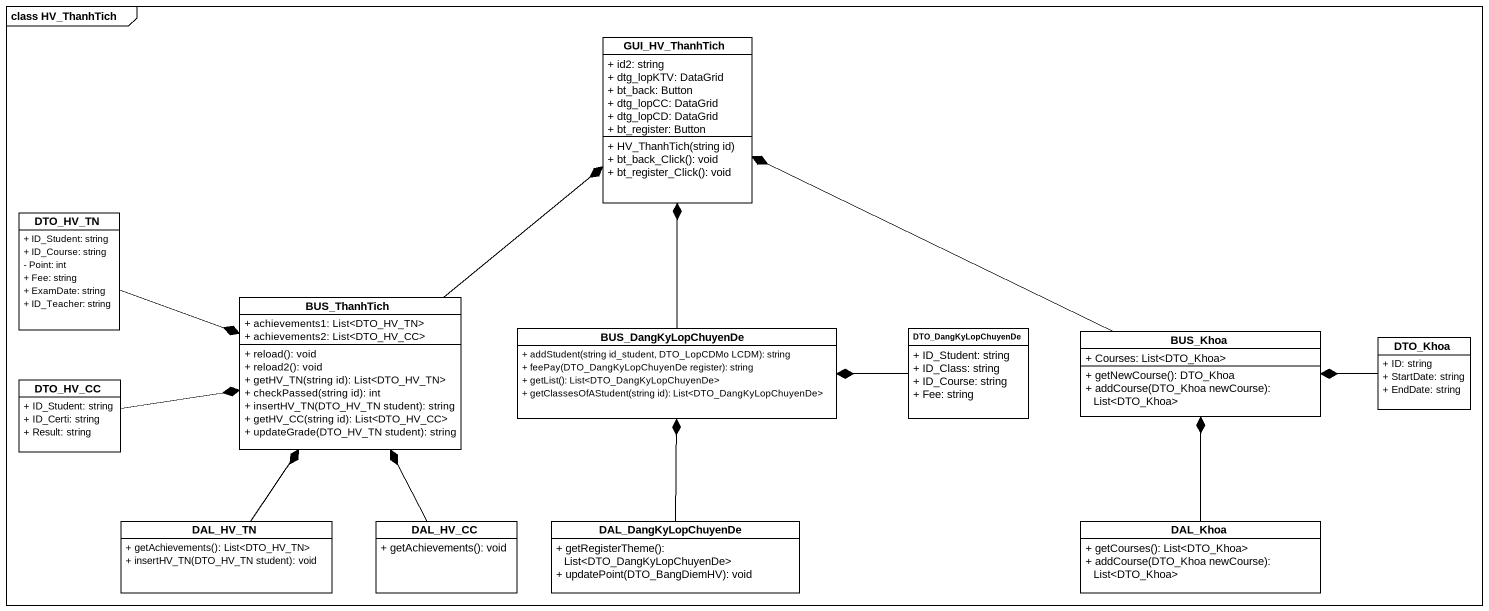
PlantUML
@startuml
mainframe class HV_ThanhTich
hide circle
hide empty members
skinparam classAttributeIconSize 0
class GUI_HV_ThanhTich {
  + id2: string
  + dtg_lopKTV: DataGrid
  + bt_back: Button
  + dtg_lopCC: DataGrid
  + dtg_lopCD: DataGrid
  + bt_register: Button
  + HV_ThanhTich(string id)
  + bt_back_Click(): void
  + bt_register_Click(): void
}
class DTO_HV_TN {
  + ID_Student: string
  + ID_Course: string
  - Point: int
  + Fee: string
  + ExamDate: string
  + ID_Teacher: string
}
class BUS_ThanhTich {
  + achievements1: List<DTO_HV_TN>
  + achievements2: List<DTO_HV_CC>
  + reload(): void
  + reload2(): void
  + getHV_TN(string id): List<DTO_HV_TN>
  + checkPassed(string id): int
  + insertHV_TN(DTO_HV_TN student): string
  + getHV_CC(string id): List<DTO_HV_CC>
  + updateGrade(DTO_HV_TN student): string
}
class BUS_DangKyLopChuyenDe {
  + addStudent(string id_student, DTO_LopCDMo LCDM): string
  + feePay(DTO_DangKyLopChuyenDe register): string
  + getList(): List<DTO_DangKyLopChuyenDe>
  + getClassesOfAStudent(string id): List<DTO_DangKyLopChuyenDe>
}
class DTO_DangKyLopChuyenDe {
  + ID_Student: string
  + ID_Class: string
  + ID_Course: string
  + Fee: string
}
class BUS_Khoa {
  + Courses: List<DTO_Khoa>
  + getNewCourse(): DTO_Khoa
  + addCourse(DTO_Khoa newCourse): List<DTO_Khoa>
}
class DTO_Khoa {
  + ID: string
  + StartDate: string
  + EndDate: string
}
class DTO_HV_CC {
  + ID_Student: string
  + ID_Certi: string
  + Result: string
}
class DAL_HV_TN {
  + getAchievements(): List<DTO_HV_TN>
  + insertHV_TN(DTO_HV_TN student): void
}
class DAL_HV_CC {
  + getAchievements(): void
}
class DAL_DangKyLopChuyenDe {
  + getRegisterTheme(): List<DTO_DangKyLopChuyenDe>
  + updatePoint(DTO_BangDiemHV): void
}
class DAL_Khoa {
  + getCourses(): List<DTO_Khoa>
  + addCourse(DTO_Khoa newCourse): List<DTO_Khoa>
}
DTO_HV_TN -right-* BUS_ThanhTich
BUS_ThanhTich -up-* GUI_HV_ThanhTich
BUS_DangKyLopChuyenDe -up-* GUI_HV_ThanhTich
DTO_DangKyLopChuyenDe -left-* BUS_DangKyLopChuyenDe
BUS_Khoa -left-* GUI_HV_ThanhTich
DTO_Khoa -left-* BUS_Khoa
DTO_HV_CC -right-* BUS_ThanhTich
DAL_HV_TN -up-* BUS_ThanhTich
DAL_HV_CC -up-* BUS_ThanhTich
DAL_DangKyLopChuyenDe -up-* BUS_DangKyLopChuyenDe
DAL_Khoa -up-* BUS_Khoa
@enduml
